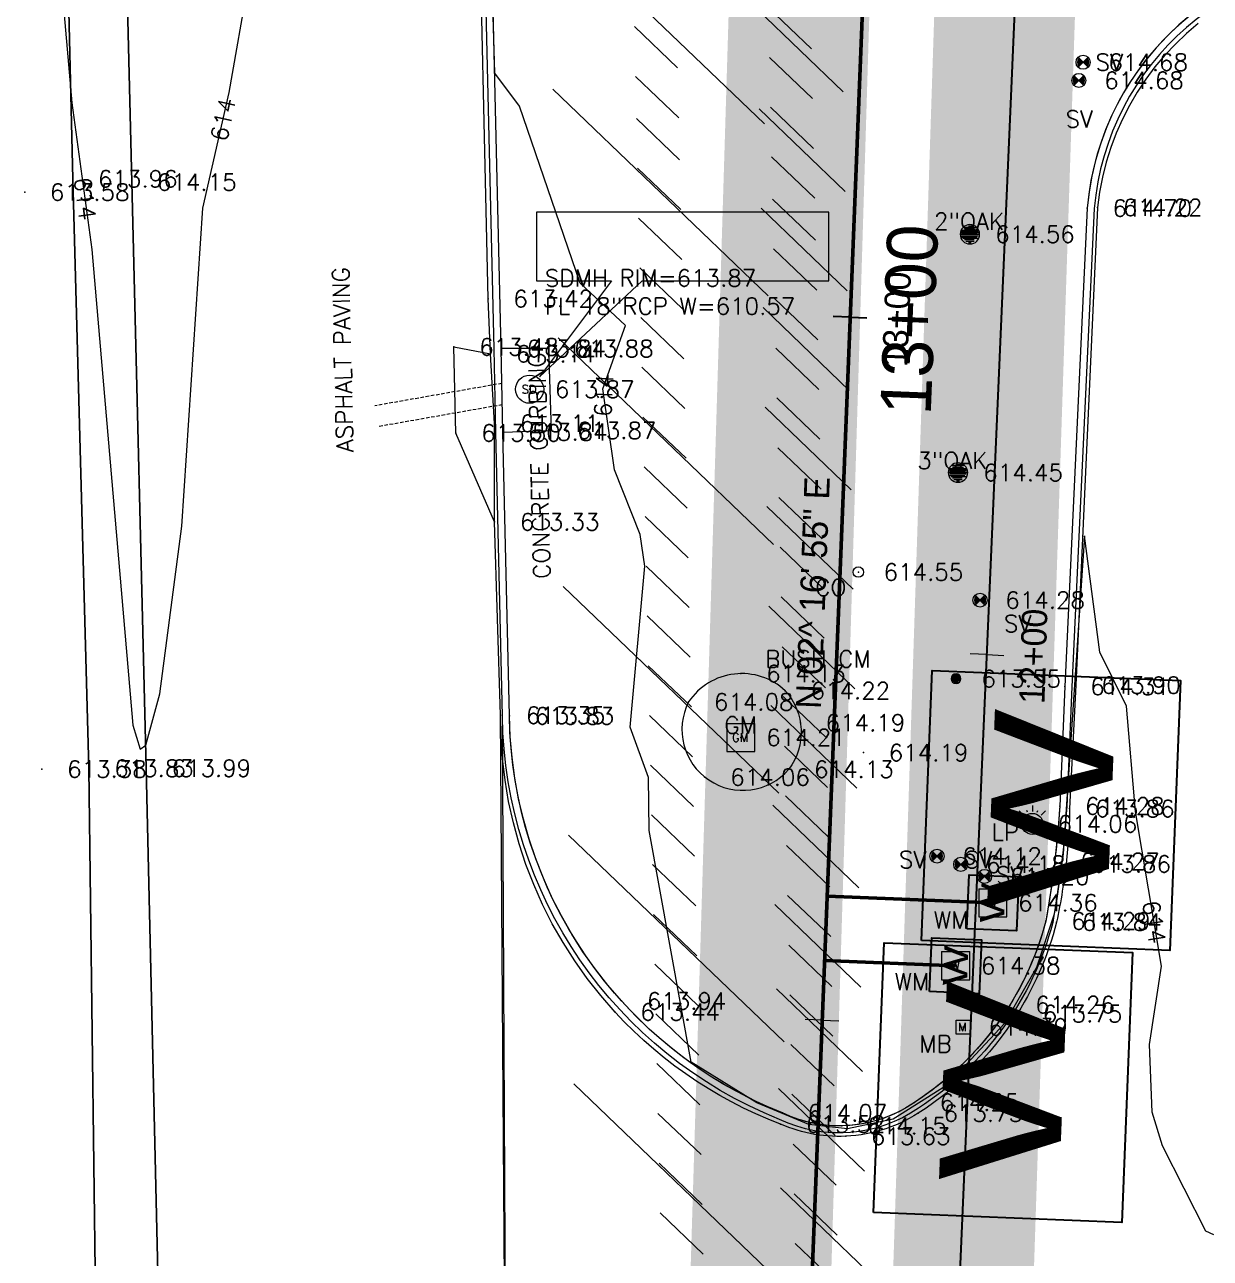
# Model space of a CAD drawing. Extents: x 2536931 to 2538613, y 7112513 to 7131087.
# Drawn here: x 2538290.4 to 2538374.7, y 7126091.4 to 7126179 of the extents above; entities that cross this region are included whole.
import ezdxf
from ezdxf.enums import TextEntityAlignment as Align

# ---------------------------------------------------------------- set-up
doc = ezdxf.new("R2010")
doc.units = 0
doc.header["$MEASUREMENT"] = 0
doc.linetypes.add('DASHED2', pattern=[0.375, 0.25, -0.125])
for name, color, linetype, lineweight in [('C-SSWR-UGND', 1, 'Continuous', 30), ('C-SSWR-UGND-ABAN', 7, 'Continuous', 13), ('C-SSWR-UGND-ABAN-20-SCALE', 7, 'Continuous', 13), ('C-WATR-INST-100SCALE', 7, 'Continuous', 30), ('C-WATR-INST-20SCALE', 30, 'Continuous', 30), ('C-WATR-UGND', 4, 'Continuous', 53), ('C-WATR-UGND-ABANDON-100', 7, 'Continuous', 13), ('C-WATR-UGND-ABANDON-20', 7, 'Continuous', 13), ('D_ALIGN_WL_20_SCALE', 7, 'Continuous', 30), ('D_ALIGN_WL_40_SCALE', 7, 'Continuous', 30), ('distance', 54, 'Continuous', 0), ('Proposed ROW', 7, 'Continuous', 0), ('PT', 7, 'Continuous', 0), ('PTELEV', 5, 'Continuous', 0), ('V-NGAS-LABL', 8, 'Continuous', 0), ('V-NGAS-STRC', 8, 'Continuous', 0), ('V-POWR-LABL', 8, 'Continuous', 0), ('V-POWR-STRC', 8, 'Continuous', 0), ('V-PVMT-ASPH', 8, 'ASPHALT', 0), ('V-PVMT-CONC', 8, 'Continuous', 0), ('V-ROAD-CURB-BACK', 8, 'Continuous', 0), ('V-ROAD-CURB-FACE', 54, 'Continuous', 0), ('V-SITE-MBOX', 8, 'Continuous', 0), ('V-SITE-VEGE', 8, 'Continuous', 0), ('V-SITE-VEGE-DESC', 8, 'Continuous', 0), ('V-SSWR-LABL', 252, 'Continuous', 0), ('V-SSWR-MHOL', 8, 'Continuous', 0), ('V-STRM-LABL', 252, 'Continuous', 0), ('V-STRM-MHOL', 8, 'Continuous', 0), ('V-STRM-PIPE', 8, 'Continuous', 0), ('V-STRM-STRC', 54, 'Continuous', 0), ('V-TINN-BRKL', 100, 'Continuous', 0), ('V-TOPO-MINR', 8, 'Continuous', 0), ('V-TOPO-MISC', 8, 'Continuous', 0), ('V-WATR-LABL', 252, 'Continuous', 0), ('V-WATR-STRC', 252, 'WATER', 0)]:
    doc.layers.add(name, color=color, linetype=linetype, lineweight=lineweight)
doc.styles.add('L90', font='simplex.shx', dxfattribs={"height": 0.0075})
doc.styles.add('Outline', font='simplex.shx', dxfattribs={"height": 0.09})
doc.styles.add('PTXT', font='romans.shx')
doc.styles.add('ROMANS', font='romans.shx')
doc.styles.get("Standard").update_dxf_attribs({"font": 'romans.shx'})
doc.styles.add('Style-BRIDGE', font='BRIDGE.shx')
doc.styles.add('Style-romans', font='romans.shx')
doc.linetypes.add('ASPHALT', pattern='A,0.801,["/",Style-romans,S=0.06,R=0,X=0,Y=0.02],0.03,["/",Style-romans,S=0.09,R=0,X=0,Y=0.03],0.04,["/",Style-romans,S=0.045,R=0,X=0,Y=0.015],0', length=0.871)
doc.linetypes.add('WATER', pattern='A,0.7,-0.07,["W",Style-romans,S=0.1,R=0,X=-0.051,Y=-0.051],-0.07', length=0.84)

# ---------------------------------------------------------------- blocks, each defined once
blk = doc.blocks.new('SHRUB')
at = {"linetype": 'Continuous', "flags": 128}
blk.add_lwpolyline([(-0.0173, 0, 1), (0.0173, 0, 1), (-0.0173, 0)], format="xyb", dxfattribs=at)
for points in [[(0.0173, 0.0025), (-0.0173, 0.0025)], [(-0.0173, 0), (0.0173, 0)], [(-0.0148, 0.0074), (0.0148, 0.0074)], [(0.0148, 0.0049), (-0.0148, 0.0049)], [(-0.0148, 0.0049), (0.0123, 0.0049)], [(-0.0148, 0.0025), (0.0123, 0.0025)], [(0.0123, 0.0123), (-0.0123, 0.0123)], [(-0.0099, 0.0099), (0.0099, 0.0099)], [(0.0074, 0.0099), (-0.0099, 0.0099)], [(0.0049, 0.0123), (-0.0049, 0.0123)], [(-0.0025, 0.0148), (0.0049, 0.0148)], [(-0.0148, -0.0025), (0.0148, -0.0025)], [(-0.0148, -0.0025), (0.0148, -0.0025)], [(-0.0148, -0.0049), (0.0123, -0.0049)], [(0.0099, -0.0074), (-0.0123, -0.0074)], [(0.0148, -0.0074), (-0.0123, -0.0074)], [(0.0074, -0.0099), (-0.0099, -0.0099)], [(-0.0074, -0.0123), (0.0074, -0.0123)], [(-0.0049, -0.0123), (0.0025, -0.0123)], [(-0.0025, -0.0148), (0.0025, -0.0148)]]:
    blk.add_lwpolyline(points, dxfattribs=at)
blk = doc.blocks.new('CO')
at = {"linetype": 'Continuous'}
blk.add_circle((0, 0), 0.0187, dxfattribs=at)
blk = doc.blocks.new('GASMTR')
at = {"linetype": 'Continuous'}
for p, q in [((-0.05, 0.05), (-0.05, -0.05)), ((-0.05, 0.05), (0.05, 0.05)), ((0.05, -0.05), (0.05, 0.05)), ((-0.05, -0.05), (0.05, -0.05))]:
    blk.add_line(p, q, dxfattribs=at)
at = {"linetype": 'Continuous', "style": 'ROMANS'}
blk.add_text('GM', height=0.03, dxfattribs=at).set_placement((-0.0021, 0), align=Align.MIDDLE_CENTER)
blk = doc.blocks.new('LP')
at = {"linetype": 'Continuous'}
for p, q in [((-0.0315, 0.0315), (-0.0464, 0.0464)), ((0, 0.0656), (0, 0.0445)), ((0.0464, 0.0464), (0.0315, 0.0315))]:
    blk.add_line(p, q, dxfattribs=at)
at = {"flags": 128}
for points in [[(-0.017, 0.0411), (-0.0197, 0.0476)], [(0.017, 0.0411), (0.0197, 0.0476)]]:
    blk.add_lwpolyline(points, dxfattribs=at)
at = {"linetype": 'Continuous'}
blk.add_circle((0, 0), 0.0375, dxfattribs=at)
blk = doc.blocks.new('MB')
blk.add_3dface([(0.025, -0.025), (-0.025, -0.025), (-0.025, 0.025), (0.025, 0.025)])
blk.add_text('M', height=0.03).set_placement((-0.0029, 0), align=Align.MIDDLE_CENTER)
blk = doc.blocks.new('STSMH')
blk.add_circle((0, 0), 0.05)
at = {"linetype": 'Continuous', "style": 'ROMANS'}
blk.add_text('SD', height=0.03, dxfattribs=at).set_placement((-0.0021, 0), align=Align.MIDDLE_CENTER)
blk = doc.blocks.new('SV')
at = {"linetype": 'Continuous'}
h = blk.add_hatch(color=256, dxfattribs=at)
h.paths.add_polyline_path([(-0.0158, -0.0123), (-0.0035, 0), (-0.0158, 0.0123, 0.342564)])
h.paths.add_polyline_path([(0.0158, -0.0123, 0.342564), (0.0158, 0.0123), (0.0035, 0)])
for p, q in [((-0.0177, 0.0177), (0.0177, -0.0177)), ((0.0177, 0.0177), (-0.0177, -0.0177)), ((-0.0158, 0.0123), (-0.0035, 0)), ((-0.0035, 0), (-0.0158, -0.0123)), ((0.0158, 0.0123), (0.0035, 0)), ((0.0035, 0), (0.0158, -0.0123))]:
    blk.add_line(p, q, dxfattribs=at)
blk.add_circle((0, 0), 0.025, dxfattribs=at)
for start, end in [(142.1808, 217.8192), (322.1808, 37.8192)]:
    blk.add_arc((0, 0), 0.02, start, end, dxfattribs=at)
blk = doc.blocks.new('TREE')
at = {"linetype": 'Continuous', "flags": 128}
blk.add_lwpolyline([(0.0345, 0, 1), (-0.0345, 0, 1), (0.0345, 0)], format="xyb", dxfattribs=at)
for points in [[(0.0345, 0.0049), (-0.0345, 0.0049)], [(-0.0345, 0), (0.0345, 0)], [(-0.0296, 0.0148), (0.0296, 0.0148)], [(0.0296, 0.0099), (-0.0296, 0.0099)], [(-0.0296, 0.0099), (0.0247, 0.0099)], [(-0.0296, 0.0049), (0.0247, 0.0049)], [(0.0247, 0.0247), (-0.0247, 0.0247)], [(-0.0197, 0.0197), (0.0197, 0.0197)], [(0.0148, 0.0197), (-0.0197, 0.0197)], [(0.0099, 0.0247), (-0.0099, 0.0247)], [(-0.0049, 0.0296), (0.0099, 0.0296)], [(-0.0296, -0.0049), (0.0296, -0.0049)], [(-0.0296, -0.0049), (0.0296, -0.0049)], [(-0.0296, -0.0099), (0.0247, -0.0099)], [(0.0197, -0.0148), (-0.0247, -0.0148)], [(0.0296, -0.0148), (-0.0247, -0.0148)], [(0.0148, -0.0197), (-0.0197, -0.0197)], [(-0.0148, -0.0247), (0.0148, -0.0247)], [(-0.0099, -0.0247), (0.0049, -0.0247)], [(-0.0049, -0.0296), (0.0049, -0.0296)]]:
    blk.add_lwpolyline(points, dxfattribs=at)
blk = doc.blocks.new('WTRMTR')
at = {"linetype": 'Continuous'}
for p, q in [((-0.05, 0.05), (-0.05, -0.05)), ((-0.05, 0.05), (0.05, 0.05)), ((0.05, -0.05), (0.05, 0.05)), ((-0.05, -0.05), (0.05, -0.05))]:
    blk.add_line(p, q, dxfattribs=at)
at = {"linetype": 'Continuous', "style": 'ROMANS'}
blk.add_text('W', height=0.03, dxfattribs=at).set_placement((-0.0014, 0), align=Align.MIDDLE_CENTER)
blk = doc.blocks.new('WMP20SC new')
at = {"layer": 'C-WATR-INST-20SCALE', "lineweight": 30, "flags": 128}
blk.add_lwpolyline([(-1.919, 1.767), (1.919, 1.767), (1.919, -1.767), (-1.919, -1.767)], close=True, dxfattribs=at)
at = {"layer": 'C-WATR-INST-20SCALE', "color": 7, "linetype": 'Continuous', "lineweight": 30, "insert": (0, 0), "char_height": 1.71, "attachment_point": 5, "line_spacing_factor": 0.722892, "style": 'Outline'}
blk.add_mtext('\\FBRIDGE.shx;\\W1.315789x;W', dxfattribs=at)
blk = doc.blocks.new('WMP20SC new_1')
at = {"layer": 'C-WATR-INST-100SCALE', "flags": 128}
blk.add_lwpolyline([(-1.919, 1.767), (1.919, 1.767), (1.919, -1.767), (-1.919, -1.767)], close=True, dxfattribs=at)
at = {"layer": 'C-WATR-INST-100SCALE', "insert": (0, 0), "char_height": 1.71, "attachment_point": 5, "line_spacing_factor": 0.722892, "style": 'Outline'}
blk.add_mtext('\\FBRIDGE.shx;\\W1.315789x;W', dxfattribs=at)

msp = doc.modelspace()

# ---------------------------------------------------------------- hatches: boundary and pattern name
at = {"layer": 'Proposed ROW', "lineweight": 13}
h = msp.add_hatch(dxfattribs=at)
h.set_pattern_fill('ANSI32', color=256, style=0)
h.set_pattern_definition([(87.5874, (2538355.026, 7126151.158), (11.3725, -19.8964), [14.4, -5]), (87.5874, (2538352.629, 7126151.259), (11.3725, -19.8964), [14.4, -5])])
h.paths.add_polyline_path([(2538365.178, 7126177.973), (2538361.184, 7126178.185), (2538348.682, 7125944.555), (2538352.676, 7125944.343)])

# ---------------------------------------------------------------- linework, layer by layer
at = {"layer": 'C-SSWR-UGND'}
msp.add_line((2538350.149, 7125934.456), (2538364.267, 7126259.15), dxfattribs=at)
at = {"layer": 'C-SSWR-UGND-ABAN', "linetype": 'Continuous'}
for p, q in [((2538342.504, 7126180.142), (2538348.622, 7126174.261)), ((2538342.644, 7126173.072), (2538348.761, 7126167.192)), ((2538342.784, 7126166.002), (2538348.901, 7126160.122)), ((2538342.923, 7126158.933), (2538349.041, 7126153.052)), ((2538343.063, 7126151.863), (2538349.181, 7126145.983)), ((2538343.203, 7126144.793), (2538349.32, 7126138.913)), ((2538343.343, 7126137.724), (2538349.46, 7126131.843)), ((2538343.483, 7126130.654), (2538349.6, 7126124.774)), ((2538343.622, 7126123.584), (2538349.74, 7126117.704)), ((2538343.762, 7126116.514), (2538349.88, 7126110.634)), ((2538343.881, 7126110.515), (2538349.998, 7126104.635)), ((2538344.021, 7126103.445), (2538350.138, 7126097.565)), ((2538344.16, 7126096.375), (2538350.278, 7126090.495))]:
    msp.add_line(p, q, dxfattribs=at)
at = {"layer": 'C-SSWR-UGND-ABAN-20-SCALE', "linetype": 'Continuous'}
for p, q in [((2538343.299, 7126180.254), (2538346.364, 7126177.32)), ((2538343.376, 7126176.719), (2538346.441, 7126173.785)), ((2538343.453, 7126173.185), (2538346.518, 7126170.251)), ((2538343.53, 7126169.65), (2538346.595, 7126166.716)), ((2538343.596, 7126166.65), (2538346.66, 7126163.716)), ((2538343.672, 7126163.116), (2538346.737, 7126160.182)), ((2538343.749, 7126159.581), (2538346.814, 7126156.647)), ((2538343.826, 7126156.046), (2538346.891, 7126153.112)), ((2538343.903, 7126152.512), (2538346.968, 7126149.578)), ((2538343.98, 7126148.977), (2538347.045, 7126146.043)), ((2538344.057, 7126145.442), (2538347.122, 7126142.508)), ((2538344.134, 7126141.907), (2538347.199, 7126138.973)), ((2538344.211, 7126138.373), (2538347.276, 7126135.439)), ((2538344.288, 7126134.838), (2538347.352, 7126131.904)), ((2538344.365, 7126131.303), (2538347.429, 7126128.369)), ((2538344.442, 7126127.769), (2538347.506, 7126124.835)), ((2538344.519, 7126124.234), (2538347.583, 7126121.3)), ((2538344.596, 7126120.699), (2538347.66, 7126117.765)), ((2538344.673, 7126117.165), (2538347.737, 7126114.231)), ((2538344.749, 7126113.63), (2538347.814, 7126110.696)), ((2538344.826, 7126110.095), (2538347.891, 7126107.161)), ((2538344.903, 7126106.561), (2538347.968, 7126103.626)), ((2538344.98, 7126103.026), (2538348.045, 7126100.092)), ((2538345.057, 7126099.491), (2538348.122, 7126096.557)), ((2538345.134, 7126095.956), (2538348.199, 7126093.022)), ((2538345.211, 7126092.422), (2538348.276, 7126089.488))]:
    msp.add_line(p, q, dxfattribs=at)
at = {"layer": 'C-WATR-UGND'}
for p, q in [((2538340.233, 7125935.357), (2538353.095, 7126258.166)), ((2538359.253, 7126116.633), (2538347.475, 7126117.102)), ((2538356.612, 7126112.165), (2538347.293, 7126112.536))]:
    msp.add_line(p, q, dxfattribs=at)
at = {"layer": 'C-WATR-UGND-ABANDON-100'}
for p, q in [((2538327.706, 7126186.661), (2538343.031, 7126171.993)), ((2538327.975, 7126174.461), (2538343.29, 7126159.782)), ((2538328.35, 7126156.787), (2538343.665, 7126142.109)), ((2538328.725, 7126139.114), (2538344.039, 7126124.435)), ((2538329.099, 7126121.44), (2538344.414, 7126106.761)), ((2538329.474, 7126103.766), (2538344.789, 7126089.088))]:
    msp.add_line(p, q, dxfattribs=at)
at = {"layer": 'C-WATR-UGND-ABANDON-20', "linetype": 'Continuous'}
for p, q in [((2538333.788, 7126178.902), (2538336.852, 7126175.967)), ((2538333.865, 7126175.367), (2538336.929, 7126172.432)), ((2538333.929, 7126172.367), (2538336.993, 7126169.433)), ((2538334.005, 7126168.833), (2538337.069, 7126165.898)), ((2538334.081, 7126165.298), (2538337.145, 7126162.363)), ((2538334.158, 7126161.763), (2538337.221, 7126158.828)), ((2538334.234, 7126158.228), (2538337.298, 7126155.294)), ((2538334.31, 7126154.694), (2538337.374, 7126151.759)), ((2538334.386, 7126151.159), (2538337.45, 7126148.224)), ((2538334.462, 7126147.624), (2538337.526, 7126144.69)), ((2538334.538, 7126144.09), (2538337.602, 7126141.155)), ((2538334.614, 7126140.555), (2538337.678, 7126137.62)), ((2538334.69, 7126137.02), (2538337.754, 7126134.085)), ((2538334.767, 7126133.485), (2538337.831, 7126130.551)), ((2538334.843, 7126129.951), (2538337.907, 7126127.016)), ((2538334.919, 7126126.416), (2538337.983, 7126123.481)), ((2538334.995, 7126122.881), (2538338.059, 7126119.947)), ((2538335.071, 7126119.347), (2538338.135, 7126116.412)), ((2538335.147, 7126115.812), (2538338.211, 7126112.877)), ((2538335.223, 7126112.277), (2538338.287, 7126109.342)), ((2538335.299, 7126108.742), (2538338.363, 7126105.808)), ((2538335.376, 7126105.208), (2538338.44, 7126102.273)), ((2538335.452, 7126101.673), (2538338.516, 7126098.738)), ((2538335.528, 7126098.138), (2538338.592, 7126095.204)), ((2538335.604, 7126094.604), (2538338.668, 7126091.669))]:
    msp.add_line(p, q, dxfattribs=at)
at = {"layer": 'D_ALIGN_WL_20_SCALE', "color": 6, "lineweight": 13}
for p, q in [((2538349.114, 7126158.245), (2538347.915, 7126158.293)), ((2538349.114, 7126158.245), (2538350.313, 7126158.197)), ((2538347.123, 7126108.285), (2538345.924, 7126108.332)), ((2538347.123, 7126108.285), (2538348.322, 7126108.237))]:
    msp.add_line(p, q, dxfattribs=at)
at = {"layer": 'D_ALIGN_WL_20_SCALE', "color": 2, "lineweight": 13}
for q in [(2538357.638, 7126134.327), (2538360.036, 7126134.222)]:
    msp.add_line((2538358.837, 7126134.275), q, dxfattribs=at)
at = {"layer": 'D_ALIGN_WL_40_SCALE', "color": 6}
for q in [(2538347.915, 7126158.293), (2538350.313, 7126158.197)]:
    msp.add_line((2538349.114, 7126158.245), q, dxfattribs=at)
at = {"layer": 'distance', "color": 7, "linetype": 'Continuous', "lineweight": 0, "const_width": 10}
for points in [[(2538509.228, 7129167.852), (2538386.361, 7128095.995), (2538358.751, 7127119.825), (2538359.329, 7126636.893), (2538336.27, 7125875.854)], [(2538350.049, 7125872.841), (2538429.928, 7128312.896), (2538436.685, 7128453.754), (2538506.783, 7129126.305)]]:
    msp.add_lwpolyline(points, dxfattribs=at)
at = {"layer": 'PT'}
for p in [(2538365.671, 7126176.37, 614.678), (2538365.37, 7126175.081, 614.676), (2538293.856, 7126168.083, 613.963), (2538298.045, 7126167.849, 614.146), (2538290.437, 7126167.137, 613.577), (2538365.962, 7126166.004, 614.698), (2538366.703, 7126166.048, 614.215), (2538357.629, 7126164.145, 614.556), (2538323.376, 7126159.562, 613.42), (2538320.946, 7126156.138, 613.477), (2538324.307, 7126156.022, 613.844), (2538327.686, 7126156.021, 613.882), (2538323.56, 7126155.648, 613.136), (2538326.333, 7126153.134, 613.869), (2538323.832, 7126150.703, 613.106), (2538321.091, 7126150.022, 613.501), (2538324.419, 7126150.09, 613.838), (2538327.887, 7126150.201, 613.868), (2538356.782, 7126147.209, 614.453), (2538323.842, 7126143.703, 613.327), (2538349.699, 7126140.14, 614.555), (2538358.346, 7126138.144, 614.281), (2538341.345, 7126132.924, 614.134), (2538356.647, 7126132.562, 613.547), (2538344.505, 7126131.71, 614.221), (2538364.381, 7126132.01, 614.313), (2538365.157, 7126132.099, 613.898), (2538337.633, 7126130.912, 614.075), (2538324.266, 7126129.961, 613.346), (2538324.896, 7126129.917, 613.83), (2538345.576, 7126129.429, 614.191), (2538341.344, 7126128.382, 614.213), (2538350.058, 7126127.305, 614.19), (2538291.653, 7126126.135, 613.381), (2538295.005, 7126126.191, 613.827), (2538299.084, 7126126.197, 613.994), (2538344.752, 7126126.122, 614.129), (2538338.796, 7126125.563, 614.063), (2538364.016, 7126123.507, 614.284), (2538364.719, 7126123.332, 613.857), (2538362.066, 7126122.243, 614.056), (2538355.289, 7126119.95, 614.12), (2538356.976, 7126119.367, 614.176), (2538363.659, 7126119.573, 614.275), (2538364.459, 7126119.393, 613.858), (2538358.67, 7126118.506, 614.203), (2538359.253, 7126116.633, 614.361), (2538363.025, 7126115.337, 614.286), (2538363.79, 7126115.266, 613.84), (2538356.612, 7126112.165, 614.382), (2538332.861, 7126109.658, 613.936), (2538360.481, 7126109.39, 614.26), (2538332.404, 7126108.874, 613.437), (2538361.004, 7126108.752, 613.753), (2538357.152, 7126107.805, 614.386), (2538353.686, 7126102.451, 614.25), (2538344.297, 7126101.701, 614.071), (2538353.947, 7126101.684, 613.73), (2538344.171, 7126100.906, 613.521), (2538348.527, 7126100.783, 614.153), (2538348.799, 7126100.043, 613.631)]:
    msp.add_point(p, dxfattribs=at)
at = {"layer": 'V-PVMT-ASPH', "flags": 128}
for points in [[(2538324.768, 7126059.366), (2538324.396, 7126129.908), (2538323.919, 7126150.079), (2538323.807, 7126156.011), (2538322.946, 7126192.113), (2538322.082, 7126217.324)], [(2538297.036, 7126209.187), (2538298.045, 7126167.849), (2538299.084, 7126126.197), (2538299.952, 7126088.271), (2538300.757, 7126059.24)]]:
    msp.add_lwpolyline(points, dxfattribs=at)
at = {"layer": 'V-PVMT-CONC', "flags": 128}
msp.add_lwpolyline([(2538292.88, 7126208.735), (2538293.856, 7126168.083), (2538295.005, 7126126.191), (2538295.481, 7126088.645), (2538296.262, 7126058.61)], dxfattribs=at)
at = {"layer": 'V-ROAD-CURB-BACK', "flags": 128}
msp.add_lwpolyline([(2538412.066, 7126183.362), (2538392.765, 7126183.911), (2538386.688, 7126184.037, 0.404001), (2538365.962, 7126166.004), (2538364.381, 7126132.01), (2538364.016, 7126123.507, -0.029042), (2538363.025, 7126115.337, -0.187498), (2538353.686, 7126102.451, -0.26946), (2538344.297, 7126101.701, -0.302943), (2538324.896, 7126129.917), (2538324.419, 7126150.09), (2538324.307, 7126156.022), (2538323.446, 7126192.101, -0.207312), (2538327.487, 7126199.865, -0.140897), (2538337.728, 7126203.26), (2538363.158, 7126202.451), (2538389.011, 7126201.771), (2538414.836, 7126201.079)], format="xyb", dxfattribs=at)
at = {"layer": 'V-ROAD-CURB-FACE', "flags": 128}
msp.add_lwpolyline([(2538412.052, 7126182.862), (2538392.753, 7126183.411), (2538386.67, 7126183.537, 0.403966), (2538366.461, 7126165.971), (2538364.881, 7126131.988), (2538364.515, 7126123.481, -0.029127), (2538363.514, 7126115.229, -0.187628), (2538353.964, 7126102.035, -0.268777), (2538344.096, 7126101.243, -0.302779), (2538324.396, 7126129.908)], format="xyb", dxfattribs=at)
at = {"layer": 'V-STRM-LABL', "flags": 128}
msp.add_lwpolyline([(2538334.338, 7126160.83), (2538347.592, 7126160.83), (2538347.592, 7126165.716), (2538326.825, 7126165.716), (2538326.825, 7126160.83), (2538332.159, 7126160.83), (2538327.044, 7126154.016)], close=True, dxfattribs=at)
at = {"layer": 'V-STRM-PIPE', "linetype": 'DASHED2'}
for points in [[(2538324.354, 7126153.547), (2538315.336, 7126151.957)], [(2538324.382, 7126152.028), (2538315.597, 7126150.479)]]:
    msp.add_lwpolyline(points, dxfattribs=at)
at = {"layer": 'V-STRM-STRC', "flags": 128}
msp.add_lwpolyline([(2538324.419, 7126150.09), (2538327.887, 7126150.201), (2538327.686, 7126156.021), (2538324.307, 7126156.022)], dxfattribs=at)
at = {"layer": 'V-TINN-BRKL', "extrusion": (2.63896e-05, -0.003711, 0.999993), "elevation": -25765.438, "flags": 128}
msp.add_lwpolyline([(2538324.751, 7126012.819), (2538324.249, 7126083.414)], dxfattribs=at)
at = {"layer": 'V-TINN-BRKL'}
for points in [[(2538296.262, 7126058.61, 613.462), (2538295.481, 7126088.645, 613.605), (2538295.005, 7126126.191, 613.827), (2538293.856, 7126168.083, 613.963), (2538292.88, 7126208.735, 614.212)], [(2538300.757, 7126059.24, 613.639), (2538299.952, 7126088.271, 613.891), (2538299.084, 7126126.197, 613.994), (2538298.045, 7126167.849, 614.146), (2538297.036, 7126209.187, 614.358)], [(2538373.862, 7126179.125, 614.346), (2538373.027, 7126178.419, 614.336), (2538372.233, 7126177.667, 614.327), (2538371.483, 7126176.872, 614.318), (2538370.78, 7126176.035, 614.308), (2538370.125, 7126175.16, 614.299), (2538369.521, 7126174.249, 614.29), (2538368.969, 7126173.305, 614.28), (2538368.471, 7126172.332, 614.271), (2538368.03, 7126171.332, 614.262), (2538367.645, 7126170.309, 614.252), (2538367.32, 7126169.265, 614.243), (2538367.053, 7126168.205, 614.234), (2538366.848, 7126167.132, 614.224), (2538366.703, 7126166.048, 614.215), (2538365.157, 7126132.099, 613.898), (2538364.719, 7126123.332, 613.857), (2538364.713, 7126123.069, 613.857), (2538364.705, 7126122.806, 613.857), (2538364.696, 7126122.543, 613.857), (2538364.685, 7126122.28, 613.857), (2538364.673, 7126122.017, 613.857), (2538364.659, 7126121.754, 613.857), (2538364.643, 7126121.491, 613.857), (2538364.625, 7126121.228, 613.858), (2538364.607, 7126120.966, 613.858), (2538364.586, 7126120.703, 613.858), (2538364.564, 7126120.441, 613.858), (2538364.54, 7126120.179, 613.858), (2538364.515, 7126119.917, 613.858), (2538364.488, 7126119.655, 613.858), (2538364.459, 7126119.393, 613.858), (2538364.427, 7126119.116, 613.857), (2538364.393, 7126118.839, 613.856), (2538364.357, 7126118.563, 613.854), (2538364.32, 7126118.286, 613.853), (2538364.281, 7126118.01, 613.852), (2538364.24, 7126117.735, 613.851), (2538364.197, 7126117.459, 613.85), (2538364.152, 7126117.184, 613.848), (2538364.106, 7126116.909, 613.847), (2538364.058, 7126116.634, 613.846), (2538364.008, 7126116.36, 613.845), (2538363.956, 7126116.086, 613.844), (2538363.902, 7126115.812, 613.842), (2538363.847, 7126115.539, 613.841), (2538363.79, 7126115.266, 613.84), (2538363.669, 7126114.807, 613.834), (2538363.539, 7126114.351, 613.828), (2538363.399, 7126113.898, 613.823), (2538363.25, 7126113.448, 613.817), (2538363.091, 7126113.001, 613.811), (2538362.923, 7126112.557, 613.805), (2538362.746, 7126112.118, 613.799), (2538362.56, 7126111.682, 613.794), (2538362.364, 7126111.249, 613.788), (2538362.159, 7126110.822, 613.782), (2538361.946, 7126110.398, 613.776), (2538361.723, 7126109.979, 613.77), (2538361.492, 7126109.565, 613.765), (2538361.252, 7126109.156, 613.759), (2538361.004, 7126108.752, 613.753), (2538360.638, 7126108.189, 613.751), (2538360.255, 7126107.637, 613.75), (2538359.857, 7126107.097, 613.748), (2538359.442, 7126106.569, 613.747), (2538359.012, 7126106.054, 613.745), (2538358.567, 7126105.551, 613.744), (2538358.107, 7126105.062, 613.742), (2538357.632, 7126104.587, 613.741), (2538357.144, 7126104.126, 613.739), (2538356.642, 7126103.68, 613.738), (2538356.127, 7126103.249, 613.736), (2538355.6, 7126102.834, 613.735), (2538355.06, 7126102.434, 613.733), (2538354.509, 7126102.051, 613.732), (2538353.947, 7126101.684, 613.73), (2538353.637, 7126101.492, 613.723), (2538353.321, 7126101.311, 613.717), (2538352.998, 7126101.141, 613.71), (2538352.67, 7126100.983, 613.704), (2538352.337, 7126100.837, 613.697), (2538351.998, 7126100.702, 613.69), (2538351.655, 7126100.579, 613.684), (2538351.308, 7126100.468, 613.677), (2538350.957, 7126100.37, 613.671), (2538350.603, 7126100.284, 613.664), (2538350.246, 7126100.21, 613.657), (2538349.887, 7126100.149, 613.651), (2538349.525, 7126100.101, 613.644), (2538349.163, 7126100.066, 613.638), (2538348.799, 7126100.043, 613.631), (2538348.483, 7126100.034, 613.624), (2538348.166, 7126100.034, 613.616), (2538347.849, 7126100.044, 613.609), (2538347.533, 7126100.064, 613.602), (2538347.218, 7126100.093, 613.594), (2538346.904, 7126100.132, 613.587), (2538346.591, 7126100.18, 613.58), (2538346.28, 7126100.238, 613.572), (2538345.971, 7126100.306, 613.565), (2538345.664, 7126100.383, 613.558), (2538345.359, 7126100.469, 613.55), (2538345.057, 7126100.565, 613.543), (2538344.758, 7126100.669, 613.536), (2538344.463, 7126100.783, 613.528), (2538344.171, 7126100.906, 613.521), (2538343.283, 7126101.259, 613.515), (2538342.406, 7126101.64, 613.51), (2538341.541, 7126102.047, 613.504), (2538340.689, 7126102.481, 613.499), (2538339.851, 7126102.941, 613.493), (2538339.028, 7126103.427, 613.487), (2538338.22, 7126103.939, 613.482), (2538337.429, 7126104.475, 613.476), (2538336.654, 7126105.035, 613.471), (2538335.898, 7126105.619, 613.465), (2538335.159, 7126106.226, 613.459), (2538334.44, 7126106.856, 613.454), (2538333.741, 7126107.507, 613.448), (2538333.062, 7126108.18, 613.443), (2538332.404, 7126108.874, 613.437), (2538331.389, 7126110.036, 613.431), (2538330.433, 7126111.246, 613.425), (2538329.539, 7126112.503, 613.419), (2538328.709, 7126113.803, 613.413), (2538327.945, 7126115.143, 613.407), (2538327.248, 7126116.52, 613.401), (2538326.622, 7126117.93, 613.395), (2538326.066, 7126119.369, 613.388), (2538325.583, 7126120.834, 613.382), (2538325.175, 7126122.321, 613.376), (2538324.84, 7126123.827, 613.37), (2538324.582, 7126125.348, 613.364), (2538324.4, 7126126.88, 613.358), (2538324.294, 7126128.419, 613.352), (2538324.266, 7126129.961, 613.346), (2538323.842, 7126143.703, 613.327), (2538323.832, 7126150.703, 613.106), (2538323.56, 7126155.648, 613.136), (2538323.376, 7126159.562, 613.42), (2538322.659, 7126192.082, 613.636)], [(2538373.35, 7126179.762, 614.756), (2538372.473, 7126179.023, 614.752), (2538371.642, 7126178.234, 614.748), (2538370.857, 7126177.398, 614.743), (2538370.122, 7126176.518, 614.739), (2538369.44, 7126175.596, 614.735), (2538368.812, 7126174.637, 614.731), (2538368.24, 7126173.643, 614.727), (2538367.727, 7126172.618, 614.723), (2538367.275, 7126171.564, 614.719), (2538366.884, 7126170.487, 614.715), (2538366.556, 7126169.388, 614.71), (2538366.293, 7126168.272, 614.706), (2538366.095, 7126167.143, 614.702), (2538365.962, 7126166.004, 614.698), (2538364.381, 7126132.01, 614.313), (2538364.016, 7126123.507, 614.284), (2538363.879, 7126121.695, 614.278), (2538363.696, 7126119.887, 614.275), (2538363.659, 7126119.573, 614.275), (2538363.466, 7126118.084, 614.276), (2538363.025, 7126115.337, 614.286), (2538362.911, 7126114.919, 614.284), (2538362.789, 7126114.504, 614.283), (2538362.659, 7126114.092, 614.281), (2538362.52, 7126113.681, 614.279), (2538362.374, 7126113.274, 614.277), (2538362.22, 7126112.87, 614.276), (2538362.057, 7126112.469, 614.274), (2538361.887, 7126112.071, 614.272), (2538361.709, 7126111.676, 614.27), (2538361.523, 7126111.285, 614.269), (2538361.33, 7126110.898, 614.267), (2538361.129, 7126110.515, 614.265), (2538360.92, 7126110.136, 614.263), (2538360.704, 7126109.761, 614.262), (2538360.481, 7126109.39, 614.26), (2538360.13, 7126108.839, 614.259), (2538359.764, 7126108.299, 614.259), (2538359.381, 7126107.77, 614.258), (2538358.983, 7126107.253, 614.257), (2538358.569, 7126106.748, 614.257), (2538358.141, 7126106.255, 614.256), (2538357.698, 7126105.775, 614.255), (2538357.242, 7126105.309, 614.255), (2538356.771, 7126104.856, 614.254), (2538356.288, 7126104.418, 614.253), (2538355.791, 7126103.994, 614.253), (2538355.282, 7126103.585, 614.252), (2538354.762, 7126103.191, 614.251), (2538354.229, 7126102.813, 614.251), (2538353.686, 7126102.451, 614.25), (2538353.381, 7126102.248, 614.244), (2538353.068, 7126102.057, 614.237), (2538352.747, 7126101.879, 614.231), (2538352.42, 7126101.713, 614.224), (2538352.087, 7126101.56, 614.218), (2538351.748, 7126101.42, 614.211), (2538351.404, 7126101.294, 614.205), (2538351.055, 7126101.181, 614.198), (2538350.702, 7126101.082, 614.192), (2538350.345, 7126100.997, 614.185), (2538349.985, 7126100.926, 614.179), (2538349.623, 7126100.869, 614.172), (2538349.259, 7126100.826, 614.166), (2538348.893, 7126100.797, 614.159), (2538348.527, 7126100.783, 614.153), (2538348.236, 7126100.782, 614.148), (2538347.945, 7126100.79, 614.142), (2538347.654, 7126100.807, 614.137), (2538347.364, 7126100.833, 614.131), (2538347.075, 7126100.868, 614.126), (2538346.787, 7126100.912, 614.12), (2538346.501, 7126100.965, 614.115), (2538346.216, 7126101.026, 614.109), (2538345.934, 7126101.097, 614.104), (2538345.654, 7126101.176, 614.098), (2538345.376, 7126101.264, 614.093), (2538345.101, 7126101.361, 614.087), (2538344.83, 7126101.466, 614.082), (2538344.562, 7126101.579, 614.076), (2538344.297, 7126101.701, 614.071), (2538343.432, 7126102.062, 614.062), (2538342.579, 7126102.449, 614.053), (2538341.738, 7126102.861, 614.044), (2538340.91, 7126103.299, 614.035), (2538340.095, 7126103.762, 614.026), (2538339.295, 7126104.249, 614.017), (2538338.511, 7126104.761, 614.008), (2538337.742, 7126105.296, 613.999), (2538336.989, 7126105.854, 613.99), (2538336.254, 7126106.435, 613.981), (2538335.537, 7126107.038, 613.972), (2538334.838, 7126107.662, 613.963), (2538334.159, 7126108.307, 613.954), (2538333.5, 7126108.973, 613.945), (2538332.861, 7126109.658, 613.936), (2538331.893, 7126110.782, 613.929), (2538330.98, 7126111.95, 613.922), (2538330.125, 7126113.162, 613.915), (2538329.328, 7126114.413, 613.908), (2538328.593, 7126115.701, 613.901), (2538327.92, 7126117.022, 613.894), (2538327.312, 7126118.375, 613.887), (2538326.769, 7126119.755, 613.879), (2538326.294, 7126121.16, 613.872), (2538325.886, 7126122.586, 613.865), (2538325.547, 7126124.029, 613.858), (2538325.279, 7126125.488, 613.851), (2538325.08, 7126126.958, 613.844), (2538324.952, 7126128.435, 613.837), (2538324.896, 7126129.917, 613.83), (2538324.419, 7126150.09, 613.838), (2538324.307, 7126156.022, 613.844), (2538323.446, 7126192.101, 614.131)], [(2538323.842, 7126143.703, 613.327), (2538321.091, 7126150.022, 613.501), (2538320.946, 7126156.138, 613.477), (2538323.56, 7126155.648, 613.136), (2538323.376, 7126159.562, 613.42)], [(2538324.419, 7126150.09, 613.838), (2538327.887, 7126150.201, 613.868), (2538327.686, 7126156.021, 613.882), (2538324.307, 7126156.022, 613.844)]]:
    msp.add_polyline3d(points, dxfattribs=at)
at = {"layer": 'V-TOPO-MINR', "elevation": 614, "flags": 128}
for points in [[(2538290.713, 7126208.868), (2538293.797, 7126173.48), (2538295.223, 7126163.07), (2538298.126, 7126129.265), (2538298.643, 7126127.552), (2538299.043, 7126127.841), (2538300.052, 7126131.479), (2538301.615, 7126143.39), (2538303.11, 7126166.003), (2538304.978, 7126174.233), (2538311.955, 7126214.034)], [(2538374.967, 7126093.042), (2538374.396, 7126093.298), (2538371.312, 7126099.364), (2538370.585, 7126101.758), (2538370.387, 7126106.576), (2538371.241, 7126112.142), (2538369.404, 7126123.134), (2538368.751, 7126130.598), (2538366.863, 7126134.436), (2538365.777, 7126142.703), (2538364.255, 7126120.114), (2538363.627, 7126115.821), (2538362.353, 7126112.034), (2538360.088, 7126108.068), (2538355.972, 7126103.643), (2538352.17, 7126101.249), (2538348.927, 7126100.572), (2538346.18, 7126100.879), (2538342.479, 7126102.41), (2538337.807, 7126105.308), (2538334.832, 7126121.765), (2538334.777, 7126125.535), (2538333.489, 7126129.118), (2538334.514, 7126140.563), (2538334.188, 7126142.82), (2538332.369, 7126147.408), (2538331.539, 7126153.17), (2538333.141, 7126157.652), (2538329.924, 7126160.672), (2538325.611, 7126173.244), (2538323.848, 7126175.593), (2538323.327, 7126193.356)]]:
    msp.add_lwpolyline(points, dxfattribs=at)
at = {"layer": 'V-TOPO-MISC', "flags": 128}
for points in [[(2538344.505, 7126131.71, 0.460736), (2538337.633, 7126130.912, 0.886208), (2538344.752, 7126126.122)], [(2538344.505, 7126131.71, -0.355523), (2538344.752, 7126126.122)]]:
    msp.add_lwpolyline(points, format="xyb", dxfattribs=at)

# ---------------------------------------------------------------- block references
at = {"layer": 'C-WATR-INST-100SCALE', "xscale": 4.999999999999998, "yscale": 4.999999999999998, "zscale": 4.999999999999998, "rotation": 87.71896283364167}
for p in [(2538363.399, 7126123.195), (2538359.984, 7126103.856)]:
    msp.add_blockref('WMP20SC new_1', p, dxfattribs=at)
at = {"layer": 'C-WATR-INST-20SCALE', "lineweight": 30, "rotation": 87.62539200708026}
for p in [(2538359.253, 7126116.633), (2538356.612, 7126112.165)]:
    msp.add_blockref('WMP20SC new', p, dxfattribs=at)
at = {"layer": 'V-NGAS-STRC', "xscale": 20, "yscale": 20, "zscale": 20}
msp.add_blockref('GASMTR', (2538341.344, 7126128.382), dxfattribs=at)
at = {"layer": 'V-POWR-STRC', "xscale": 20, "yscale": 20, "zscale": 20}
msp.add_blockref('LP', (2538362.066, 7126122.243), dxfattribs=at)
at = {"layer": 'V-SITE-MBOX', "xscale": 20, "yscale": 20, "zscale": 20}
msp.add_blockref('MB', (2538357.152, 7126107.805), dxfattribs=at)
at = {"layer": 'V-SITE-VEGE', "xscale": 20, "yscale": 20, "zscale": 20}
for name, p in [('TREE', (2538357.629, 7126164.145)), ('TREE', (2538356.782, 7126147.209)), ('SHRUB', (2538356.647, 7126132.562))]:
    msp.add_blockref(name, p, dxfattribs=at)
at = {"layer": 'V-SSWR-MHOL', "xscale": 20, "yscale": 20, "zscale": 20}
msp.add_blockref('CO', (2538349.699, 7126140.14), dxfattribs=at)
at = {"layer": 'V-STRM-MHOL', "xscale": 20, "yscale": 20, "zscale": 20}
msp.add_blockref('STSMH', (2538326.333, 7126153.134), dxfattribs=at)
at = {"layer": 'V-WATR-STRC', "xscale": 20, "yscale": 20, "zscale": 20}
for name, p in [('SV', (2538365.671, 7126176.37)), ('SV', (2538365.37, 7126175.081)), ('SV', (2538358.346, 7126138.144)), ('SV', (2538355.289, 7126119.95)), ('SV', (2538356.976, 7126119.367)), ('SV', (2538358.67, 7126118.506)), ('WTRMTR', (2538359.253, 7126116.633)), ('WTRMTR', (2538356.612, 7126112.165))]:
    msp.add_blockref(name, p, dxfattribs=at)

# ---------------------------------------------------------------- texts
at = {"layer": 'D_ALIGN_WL_20_SCALE', "color": 2, "lineweight": 13, "style": 'Style-BRIDGE'}
msp.add_text('12+00', height=1.8, rotation=88.13577, dxfattribs=at).set_placement((2538361.235, 7126134.183), align=Align.TOP_CENTER)
at = {"layer": 'D_ALIGN_WL_20_SCALE', "color": 6, "lineweight": 13, "char_height": 1.8, "attachment_point": 2, "line_spacing_factor": 0.722892, "style": 'L90'}
for s, insert, rotation in [('\\FBRIDGE.shx;13+00', (2538351.512, 7126158.149), 87.71817), ('\\FBRIDGE.shx;N 02^  16\' 55" E', (2538345.56, 7126138.705), 87.79209)]:
    msp.add_mtext(s, dxfattribs=dict(at, insert=insert, rotation=rotation))
at = {"layer": 'D_ALIGN_WL_40_SCALE', "color": 6, "insert": (2538351.512, 7126158.149), "char_height": 3.6, "attachment_point": 2, "rotation": 87.71817, "line_spacing_factor": 0.722892, "style": 'L90'}
msp.add_mtext('\\FBRIDGE.shx;13+00', dxfattribs=at)
at = {"layer": 'PTELEV', "style": 'PTXT'}
for s, p in [('614.68', (2538367.471, 7126175.77, 614.678)), ('614.68', (2538367.17, 7126174.481, 614.676)), ('613.96', (2538295.656, 7126167.483, 613.963)), ('614.15', (2538299.845, 7126167.249, 614.146)), ('613.58', (2538292.237, 7126166.537, 613.577)), ('614.70', (2538367.762, 7126165.404, 614.698)), ('614.22', (2538368.503, 7126165.448, 614.215)), ('614.56', (2538359.429, 7126163.545, 614.556)), ('613.42', (2538325.176, 7126158.962, 613.42)), ('613.48', (2538322.746, 7126155.538, 613.477)), ('613.14', (2538325.36, 7126155.048, 613.136)), ('613.84', (2538326.107, 7126155.422, 613.844)), ('613.88', (2538329.486, 7126155.421, 613.882)), ('613.87', (2538328.133, 7126152.534, 613.869)), ('613.50', (2538322.891, 7126149.422, 613.501)), ('613.11', (2538325.632, 7126150.103, 613.106)), ('613.84', (2538326.219, 7126149.49, 613.838)), ('613.87', (2538329.687, 7126149.601, 613.868)), ('614.45', (2538358.582, 7126146.609, 614.453)), ('613.33', (2538325.642, 7126143.103, 613.327)), ('614.55', (2538351.499, 7126139.54, 614.555)), ('614.28', (2538360.146, 7126137.544, 614.281)), ('614.13', (2538343.145, 7126132.324, 614.134)), ('613.55', (2538358.447, 7126131.962, 613.547)), ('614.22', (2538346.305, 7126131.11, 614.221)), ('614.31', (2538366.181, 7126131.41, 614.313)), ('613.90', (2538366.957, 7126131.499, 613.898)), ('614.08', (2538339.433, 7126130.312, 614.075)), ('613.35', (2538326.066, 7126129.361, 613.346)), ('613.83', (2538326.696, 7126129.317, 613.83)), ('614.19', (2538347.376, 7126128.829, 614.191)), ('614.21', (2538343.144, 7126127.782, 614.213)), ('614.19', (2538351.858, 7126126.705, 614.19)), ('613.38', (2538293.453, 7126125.535, 613.381)), ('613.83', (2538296.805, 7126125.591, 613.827)), ('613.99', (2538300.884, 7126125.597, 613.994)), ('614.06', (2538340.596, 7126124.963, 614.063)), ('614.13', (2538346.552, 7126125.522, 614.129)), ('614.28', (2538365.816, 7126122.907, 614.284)), ('613.86', (2538366.519, 7126122.732, 613.857)), ('614.06', (2538363.866, 7126121.643, 614.056)), ('614.12', (2538357.089, 7126119.35, 614.12)), ('614.18', (2538358.776, 7126118.767, 614.176)), ('614.27', (2538365.459, 7126118.973, 614.275)), ('613.86', (2538366.259, 7126118.793, 613.858)), ('614.20', (2538360.47, 7126117.906, 614.203)), ('614.36', (2538361.053, 7126116.033, 614.361)), ('614.29', (2538364.825, 7126114.737, 614.286)), ('613.84', (2538365.59, 7126114.666, 613.84)), ('614.38', (2538358.412, 7126111.565, 614.382)), ('613.94', (2538334.661, 7126109.058, 613.936)), ('613.44', (2538334.204, 7126108.274, 613.437)), ('614.26', (2538362.281, 7126108.79, 614.26)), ('613.75', (2538362.804, 7126108.152, 613.753)), ('614.39', (2538358.952, 7126107.205, 614.386)), ('614.25', (2538355.486, 7126101.851, 614.25)), ('613.52', (2538345.971, 7126100.306, 613.521)), ('614.07', (2538346.097, 7126101.101, 614.071)), ('613.73', (2538355.747, 7126101.084, 613.73)), ('614.15', (2538350.327, 7126100.183, 614.153)), ('613.63', (2538350.599, 7126099.443, 613.631))]:
    msp.add_text(s, height=1.2, dxfattribs=at).set_placement(p)
at = {"layer": 'V-NGAS-LABL', "insert": (2538340.175, 7126129.865), "char_height": 1.2, "attachment_point": 1, "style": 'ROMANS'}
msp.add_mtext('GM', dxfattribs=at)
at = {"layer": 'V-POWR-LABL', "insert": (2538359.169, 7126122.27), "char_height": 1.2, "attachment_point": 1, "style": 'ROMANS'}
msp.add_mtext('LP', dxfattribs=at)
at = {"layer": 'V-PVMT-ASPH', "insert": (2538312.608, 7126148.632), "char_height": 1.2, "attachment_point": 1, "rotation": 91.35453, "style": 'ROMANS'}
msp.add_mtext('ASPHALT PAVING', dxfattribs=at)
at = {"layer": 'V-ROAD-CURB-BACK', "insert": (2538326.611, 7126139.644), "char_height": 1.2, "attachment_point": 1, "rotation": 91.35453, "style": 'ROMANS'}
msp.add_mtext('CONCRETE CURBING', dxfattribs=at)
at = {"layer": 'V-SITE-MBOX', "insert": (2538354.028, 7126107.205), "char_height": 1.2, "attachment_point": 1, "style": 'ROMANS'}
msp.add_mtext('MB', dxfattribs=at)
at = {"layer": 'V-SITE-VEGE-DESC', "char_height": 1.2, "attachment_point": 1, "style": 'ROMANS'}
for s, insert in [('2"OAK ', (2538355.079, 7126165.665)), ('3"OAK ', (2538353.889, 7126148.665)), ('BUSH CM ', (2538343.077, 7126134.566))]:
    msp.add_mtext(s, dxfattribs=dict(at, insert=insert))
at = {"layer": 'V-SSWR-LABL', "insert": (2538346.636, 7126139.642), "char_height": 1.2, "attachment_point": 1, "style": 'ROMANS'}
msp.add_mtext('CO', dxfattribs=at)
at = {"layer": 'V-STRM-LABL', "insert": (2538327.422, 7126161.637), "char_height": 1.2, "attachment_point": 1, "style": 'ROMANS'}
msp.add_mtext('SDMH RIM=613.87\\PFL 18"RCP W=610.57', dxfattribs=at)
at = {"layer": 'V-TOPO-MINR', "char_height": 1.2, "attachment_point": 5, "style": 'ROMANS'}
for insert, rotation in [((2538304.54, 7126172.305), 77.51708), ((2538294.728, 7126166.681), 277.80044), ((2538331.606, 7126152.705), 86.91142), ((2538370.719, 7126115.269), 279.48631)]:
    msp.add_mtext('614', dxfattribs=dict(at, insert=insert, rotation=rotation))
at = {"layer": 'V-WATR-LABL', "char_height": 1.2, "attachment_point": 1, "style": 'ROMANS'}
for s, insert in [('SV', (2538366.563, 7126176.978)), ('SV', (2538364.426, 7126172.937)), ('SV', (2538360.045, 7126137.08)), ('SV', (2538352.589, 7126120.308)), ('SV', (2538357.263, 7126120.305)), ('SV', (2538359.489, 7126119.206)), ('WM', (2538355.066, 7126116.015)), ('WM', (2538352.282, 7126111.627))]:
    msp.add_mtext(s, dxfattribs=dict(at, insert=insert))

doc.saveas('drawing.dxf')
